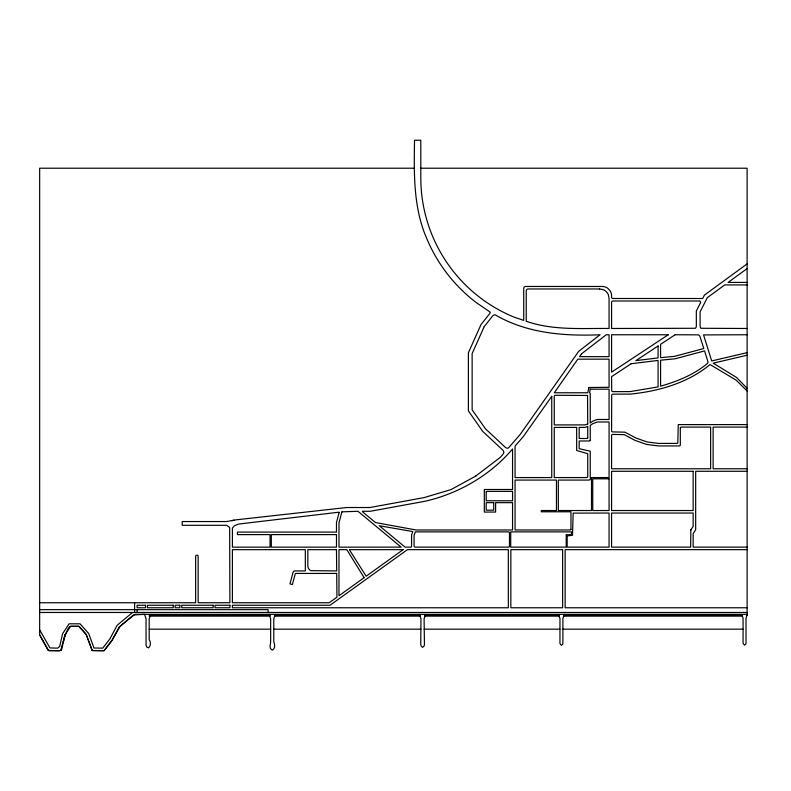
<?xml version="1.0" encoding="UTF-8"?>
<svg xmlns="http://www.w3.org/2000/svg" width="791" height="791" viewBox="0 0 791 791"><rect width="100%" height="100%" fill="white"/><g stroke="black" fill="none" stroke-linecap="round" stroke-linejoin="round"><path stroke-width="1.19" d="M78.744 626.304L70.458 626.304C67.067 625.394 58.148 657.776 61.807 649.015L65.03 634.797L70.557 626.373L78.744 626.304L86.16 634.491L92.151 650.568L104.105 650.756L112.114 640.315L120.133 626.225L134.183 614.884L144.516 614.36L146.058 618.71L146.058 645.199L146.79 647.058L148.461 647.859C150.972 646.109 150.834 641.887 149.192 639.563L149.192 618.77L150.774 614.36M741.76 614.36L743.056 618.226L743.056 643.33L744.558 645.149L746.012 643.775L746.012 618.285L746.892 615.299M564.378 614.36L562.895 618.503L562.895 643.993L561.442 645.367L559.949 643.558L559.949 618.453L558.495 614.36M79.466 626.769L86.259 634.412L92.26 650.499L104.056 650.647L112.006 640.245L119.134 627.134L132.868 615.447L135.231 614.36L747.357 614.36L746.575 615.922M746.645 615.695L747.357 614.36M61.016 650.232L59.523 650.775L48.32 650.42L39.659 634.926L39.659 168.216L414.533 168.216M275.367 614.36L273.785 618.77L273.785 641.897C275.041 644.349 275.288 649.006 272.252 650.133L270.611 648.699L270.028 646.573L270.651 642.173L270.651 618.71L269.108 614.36M425.677 614.36L424.095 618.77L424.451 644.625L423.927 646.306L422.552 647.345L421.217 646.138L420.753 644.398L420.96 618.71L419.418 614.36M132.522 612.471L117.137 625.295L109.87 638.92L102.771 648.136L94 648.027L88.671 633.482L80 623.802L69.104 623.802L62.578 633.729L59.681 646.455L57.674 648.136L49.922 647.928L39.659 629.854M475.589 476.182L500.377 457.307L503.57 453.48A3.134 3.134 0 0 0 502.769 450.079L482.599 431.273L468.381 410.875L468.381 352.796L480.958 324.656L489.629 313.691A3.134 3.134 0 0 0 490.272 312.198L475.915 302.34A156.885 156.885 0 0 1 426.478 237.913C413.218 207.094 413.99 173.081 414.533 140.225L420.812 140.225L420.812 177.876A150.606 150.606 0 0 0 513.784 317.023L523.721 320.395L523.721 288.339A1.879 1.879 0 0 1 525.61 286.461L602.584 286.471A9.413 9.413 0 0 1 607.903 288.408L609.881 290.475A9.413 9.413 0 0 1 611.581 295.874L611.581 297.238A1.256 1.256 0 0 0 612.837 298.494L702.685 298.494L704.405 295.112L747.119 263.887M747.119 268.554L728.135 282.417L747.119 282.417M39.659 634.926L48.32 650.42M475.806 476.063L450.999 489.589L424.223 497.579L369.941 507.515L346.784 507.515L235.639 519.885L226.592 521.546L182.197 521.546L182.197 525.313L226.621 525.313L229.657 527.429L229.894 602.742L198.155 602.742L198.155 556.419A1.256 1.256 0 0 0 196.9 555.163A1.256 1.256 0 0 0 195.644 556.419L195.644 602.742L39.659 602.742M747.119 352.638L711.692 360.943L703.545 334.9L747.119 334.761M747.119 355.218L713.235 363.158L736.51 377.436L747.119 388.341M231.803 520.696L234.146 520.221M420.812 168.216L747.119 168.216L747.119 614.36M747.119 284.928L724.694 284.928L707.352 297.624L700.104 311.852L700.104 326.07A3.134 3.134 0 0 0 701.024 328.285L747.119 328.483M747.119 424.589L678.263 424.609L677.798 442.792L677.175 443.415L658.517 443.415L647.058 441.951L636.023 438.066L624.939 432.173L612.738 431.906A1.256 1.256 0 0 1 611.581 431.135L611.7 394.887A1.879 1.879 0 0 1 613.193 394.155L630.387 394.106C658.359 391.278 687.152 383.22 709.211 365.195A1.879 1.879 0 0 1 710.308 364.681L736.213 380.194L747.119 390.991M747.119 427.1L713.126 427.1L713.126 468.776L747.119 468.776M747.119 471.288L695.665 471.288L695.665 529.683L693.153 533.727L693.153 547.135L747.119 547.135M747.119 549.646L565.14 549.646L565.14 607.765L747.119 607.765M39.659 609.653L268.119 609.653L268.119 612.471M39.659 612.471L747.119 612.471M150.577 614.666L269.326 614.666M275.169 614.666L419.635 614.666M425.479 614.666L558.713 614.666M564.181 614.666L741.978 614.666M150.379 614.983L269.533 614.983M274.971 614.983L419.843 614.983M425.281 614.983L558.921 614.983M563.983 614.983L742.166 614.983M150.191 615.299L269.721 615.299M274.784 615.299L420.031 615.299M425.103 615.299L559.099 615.299M563.815 615.299L742.324 615.299M150.053 615.616L269.879 615.616M274.645 615.616L420.189 615.616M424.955 615.616L559.257 615.616M563.667 615.616L742.472 615.616M149.024 615.922L270.028 615.922M274.507 615.922L420.337 615.922M424.816 615.922L559.385 615.922M563.528 615.922L742.561 615.922M149.192 629.171L270.651 629.171M273.785 629.171L420.96 629.171M424.095 629.171L559.949 629.171M562.895 629.171L743.056 629.171M48.943 650.775L59.523 650.647M63.3 641.857L64.921 634.728M137.11 609.653L137.11 612.471M134.608 602.742L134.608 612.471M411.567 546.502L410.944 547.135L405.081 547.135L379.324 525.748L412.783 531.562L411.567 535.072L411.567 546.502M484.319 490.034L484.319 512.074L495.611 512.074L495.611 502.661L512.558 502.661L512.558 529.98L415.987 529.98L375.448 522.535L362.594 511.856A1.157 1.157 0 0 1 362.436 511.283L370.247 511.283L425.044 501.257C458.612 493.594 490.252 475.312 512.558 448.991L512.558 489.491L484.942 489.491L484.319 490.034M486.208 491.913L486.198 500.782L512.558 500.782L512.558 491.369L486.831 491.369L486.208 491.913M509.463 546.502L508.84 547.135L415.334 547.135A1.256 1.256 0 0 1 414.079 545.879L414.079 535.497L415.334 531.868L508.84 531.868L509.463 532.491L509.463 546.502M566.218 534.914L566.218 547.135L510.719 547.135L510.719 531.868L571.586 531.868L571.428 534.538L566.227 534.864M567.167 535.893L567.157 547.135L609.07 547.135L609.07 513.043L573.159 513.122L572.516 535.289L567.167 535.893M570.964 529.357L570.42 529.98L515.07 529.98L515.07 480.078L556.449 480.078L556.449 510.531L541.301 510.531L541.301 511.787L570.964 511.787L570.964 529.357M587.733 437.848L587.189 438.471L579.17 438.481L579.17 427.407L585.093 427.407L587.733 426.438L587.733 437.848M590.244 440.36L589.7 440.983L579.17 440.992L579.17 448.695L590.244 451.206L590.244 477.566L609.07 477.566L609.07 421.989L597.304 421.989L592.597 423.758L590.244 425.518L590.244 440.36M680.319 427.644L680.309 445.303L679.766 445.926L658.359 445.926L646.474 444.404L635.015 440.369L624.267 434.655L612.738 434.417A1.256 1.256 0 0 0 611.581 435.188L611.581 468.776L710.625 468.776L710.625 427.1L680.942 427.1L680.319 427.644M339.052 512.815L336.472 522.475L336.472 532.096L237.419 532.096L237.419 534.607L270.057 534.607L270.057 547.154L232.406 547.154L232.406 528.032L234.314 525.817L238.536 524.067L339.042 512.182A2.956 2.956 0 0 1 339.052 512.815M590.244 389.172L589.611 392.771L590.244 393.404L590.244 423.007L592.597 421.247L597.304 419.477L609.07 419.477L609.07 389.172L590.244 389.172M588.909 387.521L587.782 392.771L554.254 392.771L577.816 359.163L609.07 359.163L609.07 387.293L588.909 387.521M292.551 574.236L289.961 583.896L292.383 584.549L295.211 573.989A2.66 2.66 0 0 1 295.636 573.435L336.709 573.435L336.946 597.195L329.224 602.742L232.406 602.742L232.406 549.666L305.326 549.666L305.326 570.924L294.351 570.924A3.935 3.935 0 0 0 293.392 571.804L292.769 572.951A3.935 3.935 0 0 0 292.551 574.236M341.92 511.846L338.983 522.802L338.983 547.154L401.156 547.135L357.967 511.283L341.92 511.846M690.85 529.881L690.652 547.135L611.581 547.135L611.581 513.043L693.153 513.043L693.153 526.44L690.85 529.881M484.211 326.624L472.138 353.597L472.138 409.837L485.437 428.771L505.33 447.33A3.134 3.134 0 0 0 508.395 448.032L520.251 434.358L578.725 351.293L600.062 334.761C564.22 336.284 526.826 333.357 495.206 314.838L495.087 314.828A3.134 3.134 0 0 0 492.575 316.024L484.211 326.624M700.589 302.617L696.337 310.952L696.337 326.07A3.134 3.134 0 0 1 695.418 328.285L611.581 328.483L611.581 302.261A1.256 1.256 0 0 1 612.837 301.005L699.995 301.005A2.482 2.482 0 0 1 700.589 302.617M551.742 396.35L523.217 436.691L515.07 446.094L515.07 477.566L551.742 477.566L551.742 396.35M581.583 353.785L579.576 356.652L609.07 356.652L609.07 334.761L606.262 334.761L581.583 353.785M707.47 363.385C694.112 374.637 677.304 381.44 660.584 386.166L660.584 360.192L675.138 358.798L704.563 350.917L708.044 362.07A1.879 1.879 0 0 1 707.47 363.385M364.117 577.677L338.983 595.732L338.983 549.666L346.844 549.666L364.117 577.677M403.094 549.666L366.154 576.204L349.345 549.666L403.094 549.666M367.499 578.33L330.035 605.253L232.406 605.253L232.406 607.765L508.336 607.765L508.336 549.646L407.434 549.646L367.499 578.33M668.266 334.761L611.581 372.136L611.581 334.761L668.266 334.761M631.169 363.731L611.581 376.645L611.7 390.912A1.879 1.879 0 0 0 613.193 391.644L630.16 391.604L658.082 386.908L658.082 360.439L631.169 363.731M658.082 345.983L635.875 360.627L658.082 357.918L658.082 345.983M675.109 334.761L660.584 344.332L660.584 357.67L674.743 356.306L703.802 348.515L700.094 336.847A3.134 3.134 0 0 0 698.176 334.84L675.109 334.761M587.733 423.927L585.093 424.896L554.254 424.896L554.254 396.538A1.256 1.256 0 0 1 555.509 395.282L587.545 395.47L587.733 423.927M599.657 288.972L528.121 288.972A1.879 1.879 0 0 0 526.233 290.851L526.233 321.245C552.78 330.579 581.434 328.196 609.07 328.483L609.07 298.385L608.348 294.776A9.413 9.413 0 0 0 603.256 289.684L599.657 288.972M576.659 427.407L554.254 427.407L554.254 477.566L586.477 477.566A1.256 1.256 0 0 0 587.733 476.311L587.733 453.718L576.659 450.465L576.659 427.407M693.153 471.288L611.581 471.288L611.581 510.531L693.153 510.531L693.153 471.288M591.5 478.822L590.244 478.822A1.256 1.256 0 0 1 588.988 480.078L558.327 480.078L558.327 510.531L591.5 510.531L591.5 478.822M609.07 478.822L592.756 478.822L592.756 510.531L609.07 510.531L609.07 478.822M493.732 502.661L486.198 502.661L486.198 510.195L493.732 510.195L493.732 502.661M336.472 534.607L271.303 534.607L271.303 547.154L336.472 547.154L336.472 534.607M336.472 549.666L307.837 549.666L307.837 565.713A5.695 5.695 0 0 0 310.685 570.647L336.679 570.924L336.472 549.666M562.628 549.646L510.848 549.646L510.848 607.765L562.628 607.765L562.628 549.646M145.564 605.253L137.11 605.253L137.11 607.765L145.564 607.765L145.564 605.253M173.259 605.253L147.442 605.253L147.442 607.765L173.259 607.765L173.259 605.253M179.844 605.253L175.137 605.253L175.137 607.765L179.844 607.765L179.844 605.253M213.165 605.253L181.722 605.253L181.722 607.765L213.165 607.765L213.165 605.253M229.894 605.253L215.043 605.253L215.043 607.765L229.894 607.765L229.894 605.253"/></g></svg>
